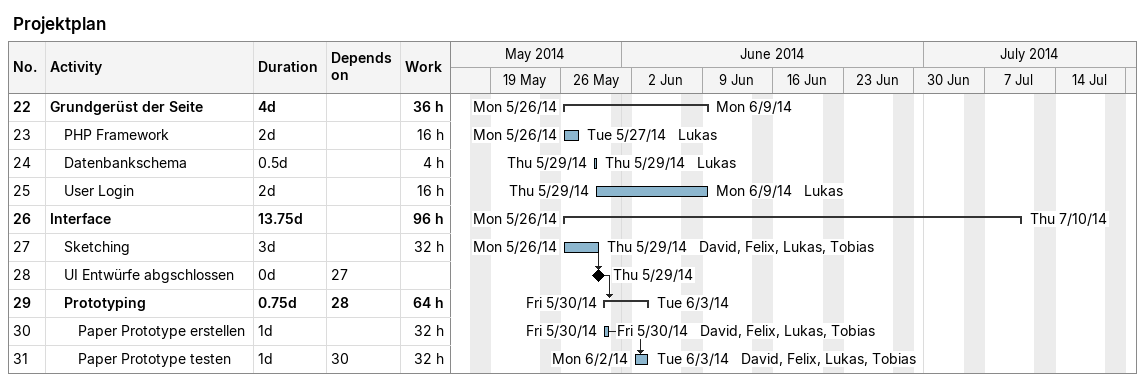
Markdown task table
Projektplan

| ID | Level | Task | Duration | Start | Finish | Predecessors | Resources | Work (h) |
|---|---|---|---|---|---|---|---|---|
| 22 | 1 | **Grundgerüst der Seite** | 4d | 2014-05-26 | 2014-06-09 |  |  | 36 |
| 23 | 2 | PHP Framework | 2d | 2014-05-26 | 2014-05-27 |  | Lukas | 16 |
| 24 | 2 | Datenbankschema | 0.5d | 2014-05-29 | 2014-05-29 |  | Lukas | 4 |
| 25 | 2 | User Login | 2d | 2014-05-29 | 2014-06-09 |  | Lukas | 16 |
| 26 | 1 | **Interface** | 13.75d | 2014-05-26 | 2014-07-10 |  |  | 96 |
| 27 | 2 | Sketching | 3d | 2014-05-26 | 2014-05-29 |  | David, Felix, Lukas, Tobias | 32 |
| 28 | 2 | UI Entwürfe abgschlossen | 0d | 2014-05-29 | 2014-05-29 | 27 |  |  |
| 29 | 2 | **Prototyping** | 0.75d | 2014-05-30 | 2014-06-03 | 28 |  | 64 |
| 30 | 3 | Paper Prototype erstellen | 1d | 2014-05-30 | 2014-05-30 |  | David, Felix, Lukas, Tobias | 32 |
| 31 | 3 | Paper Prototype testen | 1d | 2014-06-02 | 2014-06-03 | 30 | David, Felix, Lukas, Tobias | 32 |
